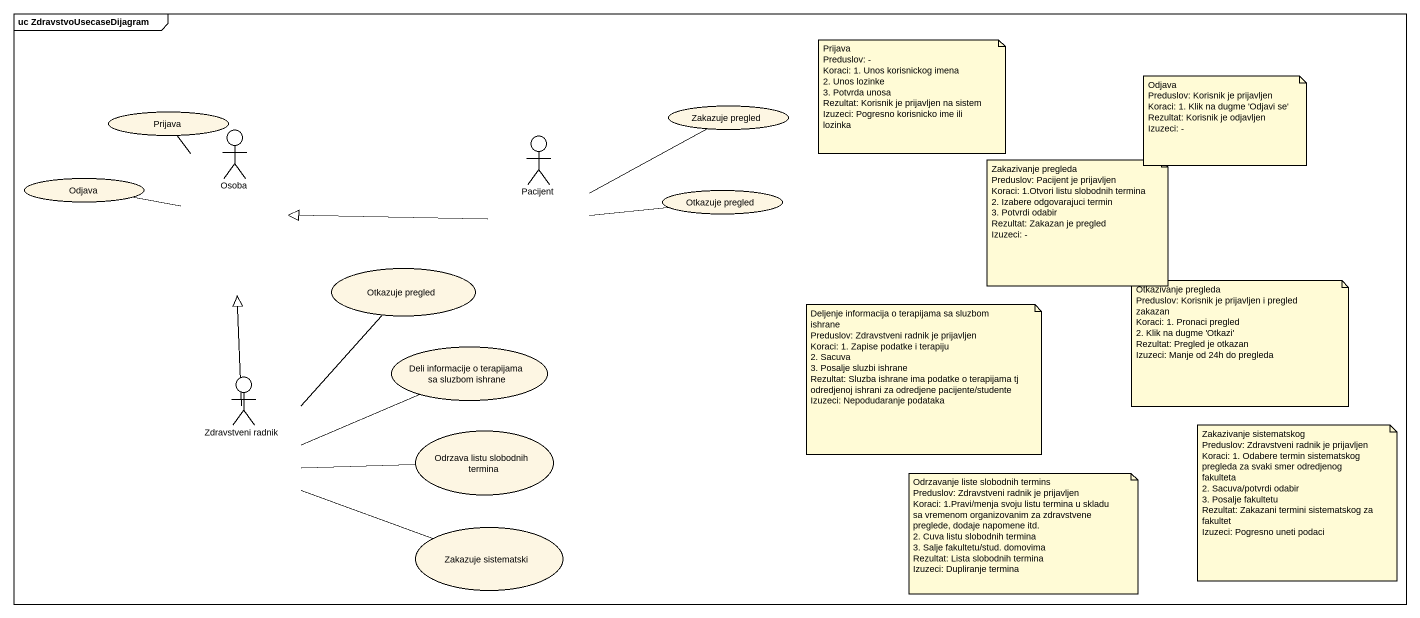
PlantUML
@startuml
mainframe uc ZdravstvoUsecaseDijagram
usecase Prijava
usecase "Zakazuje pregled" as Zakazuje_pregled
actor Osoba
actor Pacijent
usecase Odjava
usecase "Otkazuje pregled" as Otkazuje_pregled
usecase "Otkazuje pregled" as Otkazuje_pregled_2
usecase "Deli informacije o terapijama sa sluzbom ishrane" as Deli_informacije_o
actor "Zdravstveni radnik" as Zdravstveni_radnik
usecase "Odrzava listu slobodnih termina" as Odrzava_listu_slobodnih
usecase "Zakazuje sistematski" as Zakazuje_sistematski
Prijava -- Osoba
Pacijent -right- Zakazuje_pregled
Pacijent -left-|> Osoba
Pacijent -right- Otkazuje_pregled
Odjava -right- Osoba
Zdravstveni_radnik -up-|> Osoba
Zdravstveni_radnik -up- Otkazuje_pregled_2
Zdravstveni_radnik -right- Deli_informacije_o
Zdravstveni_radnik -right- Odrzava_listu_slobodnih
Zdravstveni_radnik -right- Zakazuje_sistematski
note as N1
  Prijava
  Preduslov: -
  Koraci: 1. Unos korisnickog imena
  2. Unos lozinke
  3. Potvrda unosa
  Rezultat: Korisnik je prijavljen na sistem
  Izuzeci: Pogresno korisnicko ime ili lozinka
end note
note as N2
  Odjava
  Preduslov: Korisnik je prijavljen
  Koraci: 1. Klik na dugme 'Odjavi se'
  Rezultat: Korisnik je odjavljen
  Izuzeci: -
end note
note as N3
  Zakazivanje pregleda
  Preduslov: Pacijent je prijavljen
  Koraci: 1.Otvori listu slobodnih termina
  2. Izabere odgovarajuci termin
  3. Potvrdi odabir
  Rezultat: Zakazan je pregled
  Izuzeci: -
end note
note as N4
  Deljenje informacija o terapijama sa sluzbom ishrane
  Preduslov: Zdravstveni radnik je prijavljen
  Koraci: 1. Zapise podatke i terapiju
  2. Sacuva
  3. Posalje sluzbi ishrane
  Rezultat: Sluzba ishrane ima podatke o terapijama tj odredjenoj ishrani za odredjene pacijente/studente
  Izuzeci: Nepodudaranje podataka
end note
note as N5
  Otkazivanje pregleda
  Preduslov: Korisnik je prijavljen i pregled zakazan
  Koraci: 1. Pronaci pregled
  2. Klik na dugme 'Otkazi'
  Rezultat: Pregled je otkazan
  Izuzeci: Manje od 24h do pregleda
end note
note as N6
  Zakazivanje sistematskog
  Preduslov: Zdravstveni radnik je prijavljen
  Koraci: 1. Odabere termin sistematskog pregleda za svaki smer odredjenog fakulteta
  2. Sacuva/potvrdi odabir
  3. Posalje fakultetu
  Rezultat: Zakazani termini sistematskog za fakultet
  Izuzeci: Pogresno uneti podaci
end note
note as N7
  Odrzavanje liste slobodnih termins
  Preduslov: Zdravstveni radnik je prijavljen
  Koraci: 1.Pravi/menja svoju listu termina u skladu sa vremenom organizovanim za zdravstvene preglede, dodaje napomene itd.
  2. Cuva listu slobodnih termina
  3. Salje fakultetu/stud. domovima
  Rezultat: Lista slobodnih termina
  Izuzeci: Dupliranje termina
end note
@enduml
